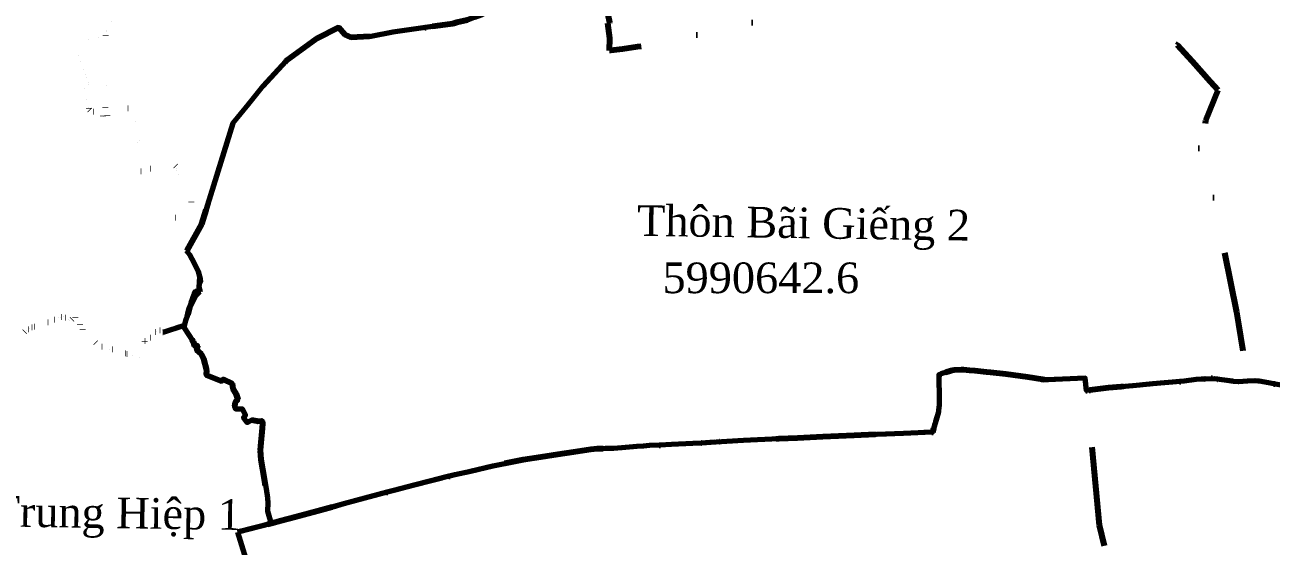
# Model space of a CAD drawing. Header units: metres. Extents: x 587838 to 605780, y 1326024 to 1346437.
# Drawn here: x 594671 to 599242, y 1334943 to 1336854 of the extents above; entities that cross this region are included whole.
import ezdxf
from ezdxf.enums import TextEntityAlignment as Align

# ---------------------------------------------------------------- set-up
doc = ezdxf.new("R2010")
doc.units = ezdxf.units.M
doc.header["$MEASUREMENT"] = 0
doc.linetypes.add('DGN Style 6', pattern=[990.708249, 0.520877, -208.350841, 364.613972, -208.350841, 0.520877, -208.350841])
for name, color, linetype, lineweight in [('DIEM', 7, 'Continuous', 0), ('Level 10', 7, 'Continuous', 0), ('Level 4', 7, 'Continuous', 0), ('Level 46', 7, 'Continuous', 0)]:
    doc.layers.add(name, color=color, linetype=linetype, lineweight=lineweight)
doc.styles.add('Style-Vntime', font='Vntime.shx')
doc.styles.add('Style-Vntimei', font='Vntimei.shx')
doc.linetypes.add('Dgxa', pattern='A,20,-10,[61,dgnlstyle-DC_10000.shx,S=0.019841,R=0,X=0,Y=0],-10', length=40)
doc.linetypes.add('{Dg xa}', pattern='A,3,-1,[18,dgnlstyle-DUONGDC.shx,S=0.004992,R=0,X=0,Y=0],-1', length=5)

# ---------------------------------------------------------------- blocks, each defined once
blk = doc.blocks.new('MOCXA')
at = {"layer": 'Level 46', "color": 1, "linetype": 'Dgxa', "lineweight": 70, "extrusion": (0, 0, -1)}
blk.add_solid([(0.6, 0.346), (-0.6, 0.346), (0, -0.693)], dxfattribs=at)

msp = doc.modelspace()

# ---------------------------------------------------------------- linework, layer by layer
at = {"layer": 'DIEM', "color": 6, "linetype": 'DGN Style 6', "lineweight": 80, "flags": 128}
msp.add_lwpolyline([(599025.373755, 1335557.915958), (599032.19649, 1335642.039818), (599035.977584, 1335648.482227), (599137.052945, 1335646.641539), (599141.599137, 1335648.176915), (599140.827023, 1335653.032251), (599124.305947, 1335756.922808), (599116.518787, 1335800.976825), (599094.630296, 1335909.631819), (599068.470717, 1336039.488594), (599056.799589, 1336118.204832), (599046.208956, 1336158.409579), (599026.1919, 1336243.781559), (599016.33213, 1336316.735671), (598996.128764, 1336312.542894), (598994.504, 1336320.372), (598972.711, 1336425.384), (598998.622, 1336384.704), (599002.014, 1336382.091), (599015.453, 1336378.257), (599019.240475, 1336378.621507), (599014.223255, 1336398.576127), (599001.697108, 1336489.096004), (599002.322187, 1336503.607063), (599048.314089, 1336615.074743), (599019.464117, 1336645.319891), (598954.018289, 1336719.595245), (598898.432293, 1336779.772323), (598905.658978, 1336787.919476), (599000.436664, 1336880.373862), (599107.551856, 1336981.396163), (599122.530803, 1336997.260293), (599122.118, 1337000.489), (599072.56, 1337086.964), (599125, 1337108.181), (599098.057, 1337147.188), (599101.807, 1337152.74), (599127.061, 1337190.124), (599128.766291, 1337193.097357), (599107.138538, 1337232.377291), (599082.246978, 1337291.181193), (599074.839786, 1337293.52673), (598967.505815, 1337274.038665), (598972.644224, 1337249.069381), (598970.79705, 1337228.31632), (598966.367915, 1337222.812126), (598898.606582, 1337205.064704), (598885.747803, 1337202.123687), (598842.455145, 1337198.082661), (598830.167867, 1337193.221814), (598768.855308, 1337147.301793), (598764.682135, 1337110.955437), (598735.845354, 1337086.17223), (598683.471981, 1337045.784946), (598649.642899, 1337014.83167), (598635.26607, 1337009.827856), (598632.182929, 1337018.68626), (598627.529203, 1337017.066544), (598615.357287, 1336986.126758), (598586.337969, 1336978.91814), (598562.084883, 1336981.920428), (598545.818304, 1336971.829032), (598530.441347, 1336975.581892), (598519.814995, 1336974.456034), (598472.022126, 1336952.833076), (598470.585, 1336956.203), (598460.267, 1336982.438), (598456.924, 1336989.441), (598451.504, 1337007.656), (598439.935, 1337043.852), (598428.054, 1337081.026), (598417.301, 1337116.382), (598404.43, 1337163.591), (598392.89, 1337362.045), (598388.252, 1337362.532), (598365.061, 1337361.934), (598339.849, 1337362.444), (598327.789, 1337362.145), (598312.268, 1337361.946), (598287.121, 1337360.164), (598259.09, 1337354.7), (598249.186, 1337352.769), (598132.582, 1337330.038), (598122.156736, 1337328.00568), (598123.415737, 1337203.760597), (598126.791167, 1337178.616435), (598078.042776, 1337173.464071), (597859.731624, 1337145.964668), (597756.066089, 1337128.165947), (597706.403519, 1337111.747185), (597671.070898, 1337089.335574), (597541.499723, 1337016.655186), (597500.314237, 1336988.839903), (597428.967148, 1336930.591112), (597373.031459, 1336876.069332), (597360.637024, 1336868.197262), (597350.707189, 1336864.694592), (597337.205471, 1336863.121965), (597255.651089, 1336852.777985), (597136.440607, 1336817.231923), (597041.576973, 1336796.997753), (596973.925507, 1336784.595444), (596960.37499, 1336782.111275), (596959.531, 1336780.953), (596950.29, 1336778.205), (596945.822, 1336777.522), (596918.226941, 1336773.303686), (596863.25, 1336764.908), (596820.852, 1336760.318), (596814.877, 1336759.774), (596816.963, 1336805.139), (596809.865, 1336859.766), (596816.834, 1336860.704), (596816.58, 1336862.307), (596810.779, 1336891.66), (596801.656, 1336937.816), (596799.718, 1336961.95), (596759.999, 1336957.943), (596756.034, 1337000.298), (596752.465, 1337034.227), (596750.792, 1337047.095), (596745.753, 1337099.64), (596690.199, 1337097.151), (596675.22, 1337096.48), (596673.688187, 1337097.394849)], dxfattribs=at)
at = {"layer": 'DIEM', "color": 7, "linetype": 'Continuous', "lineweight": 13, "flags": 128}
msp.add_lwpolyline([(595264.16, 1336025.58), (595276.073, 1336010.948), (595285.003, 1335994.338), (595292.02, 1335977.34), (595303.76, 1335959.17), (595303.76, 1335959.17), (595316.35, 1335929.99), (595320.51, 1335931.2), (595321.999, 1335912.712), (595318.551, 1335906.757), (595314.193, 1335883.332), (595313.49, 1335879.868)], dxfattribs=at)
at = {"layer": 'Level 10', "color": 3, "linetype": 'DGN Style 6', "lineweight": 80}
for p, q in [((594969.862, 1336830.959), (594971.62, 1336832.126)), ((594971.62, 1336832.126), (594975.634, 1336832.816)), ((594903.1, 1336798.97), (594874.85, 1336785.13)), ((594876.3, 1336719.95), (594886.94, 1336690.64)), ((594893.4, 1336670.77), (594898.083, 1336659.799)), ((594903.03, 1336642.72), (594903.517, 1336635.15)), ((594902.75, 1336552.26), (594905.355, 1336548.001)), ((594967.082, 1336550.414), (594968.98, 1336535.35)), ((594908.504, 1336541.92), (594908.8, 1336541.32)), ((594908.8, 1336541.32), (594921.83, 1336536.36)), ((594957.6, 1336519.42), (594959.15, 1336516.71)), ((594974.61, 1336520.73), (594968.98, 1336535.35)), ((595085.408, 1336423.664), (595066.764, 1336416.177)), ((595096.528, 1336317.106), (595130.888, 1336326.795)), ((595223.986, 1336336.642), (595226.201, 1336328.959)), ((595226.201, 1336328.959), (595228.433, 1336321.218)), ((595228.433, 1336321.218), (595232.95, 1336305.554)), ((595282.677, 1336204.354), (595244.355, 1336243.754)), ((595264.827, 1336021.705), (595212.788417, 1336092.461136))]:
    msp.add_line(p, q, dxfattribs=at)
at = {"layer": 'Level 10', "color": 3, "linetype": 'DGN Style 6', "lineweight": 80, "flags": 128}
for points in [[(594967.62, 1336814.04), (594969.16, 1336819.15), (594969.61, 1336827.96), (594969.862, 1336830.959)], [(594988.37, 1336865.41), (594992.24, 1336865.77), (594996.31, 1336859.19), (594997.81, 1336854.38), (595000.07, 1336837.02), (594975.634, 1336832.816)], [(594868.48, 1336740.7), (594870.36, 1336742.25), (594872.11, 1336759.85), (594874.85, 1336785.13)], [(594942.27, 1336807.87), (594920.51, 1336803.31), (594903.1, 1336798.97)], [(594942.27, 1336807.87), (594942.74, 1336798.44), (594961, 1336795.77), (594968, 1336796.19), (594967.62, 1336814.04)], [(594868.48, 1336740.7), (594871, 1336739.12), (594876.3, 1336719.95)], [(594886.94, 1336690.64), (594889.24, 1336689.97), (594893.4, 1336670.77)], [(594898.083, 1336659.799), (594899.88, 1336655.59), (594903.03, 1336642.72)], [(594971.275, 1336631.404), (594988.296, 1336640.364), (594988.317, 1336649.364), (595012.327, 1336653.307), (595019.241, 1336617.29), (595031.146, 1336577.262), (595040.106, 1336560.24), (595049.08, 1336549.219)], [(594903.517, 1336635.15), (594891.226, 1336635.738), (594889.53, 1336619.24)], [(594889.53, 1336619.24), (594892.74, 1336617.68), (594896.13, 1336601.73), (594898.81, 1336587.3), (594897.95, 1336581.39), (594897.11, 1336580.83)], [(594967.082, 1336550.414), (594952.182, 1336592.449), (594957.189, 1336595.437), (594952.225, 1336610.449), (594953.229, 1336612.447), (594959.251, 1336621.432), (594960.265, 1336627.43), (594971.275, 1336631.404)], [(594897.11, 1336580.83), (594897.28, 1336573.59), (594902.75, 1336552.26)], [(594905.355, 1336548.001), (594906.12, 1336546.75), (594908.504, 1336541.92)], [(594921.83, 1336536.36), (594927.58, 1336534.94), (594930.15, 1336536.39), (594935.06, 1336533.12), (594940, 1336528.52)], [(594957.6, 1336519.42), (594957.69, 1336523.62), (594940, 1336528.52)], [(594959.15, 1336516.71), (594965.37, 1336518.89), (594974.61, 1336520.73)], [(595049.08, 1336549.219), (595069.053, 1336538.171), (595074.042, 1336533.16), (595074.963, 1336500.157)], [(595074.963, 1336500.157), (595080.828, 1336443.143), (595092.794, 1336429.115)], [(595096.528, 1336317.106), (595072.886, 1336373.542), (595066.764, 1336416.177)], [(595092.794, 1336429.115), (595106.745, 1336408.082), (595111.716, 1336396.07), (595107.711, 1336394.079), (595098.733, 1336403.101), (595085.408, 1336423.664)], [(595130.888, 1336326.795), (595219.611, 1336351.813), (595223.986, 1336336.642)], [(595232.95, 1336305.554), (595235.481, 1336296.776), (595231.405, 1336264.785), (595244.355, 1336243.754)], [(595282.677, 1336204.354), (595272, 1336183), (595224, 1336148)], [(595224.000222, 1336148.000162), (595242, 1336100), (595212.788417, 1336092.461136)]]:
    msp.add_lwpolyline(points, dxfattribs=at)
at = {"layer": 'Level 4', "color": 6, "linetype": 'DGN Style 6', "lineweight": 80}
msp.add_line((599025.373755, 1335557.915958), (599024.749499, 1335555.521078), dxfattribs=at)
at = {"layer": 'Level 4', "color": 6, "linetype": 'DGN Style 6', "lineweight": 80, "flags": 128}
msp.add_lwpolyline([(598564.86, 1335513.068), (598611.590621, 1335018.829784), (598937.200367, 1333647.303228), (599019.78641, 1332962.5634), (599061.888229, 1332833.371574)], dxfattribs=at)
at = {"layer": 'Level 46', "color": 1, "linetype": '{Dg xa}', "lineweight": 70, "ltscale": 2}
for p, q in [((596230.67, 1336856.938), (596140.852, 1336844.681)), ((595253.12, 1335750.75), (595177.9, 1335725.86)), ((595254.724, 1335750.589), (595253.12, 1335750.75)), ((596000, 1335140.371), (595886.743, 1335109.9)), ((596000, 1335140.371), (595886.743, 1335109.9)), ((595841.344, 1335097.194), (595744.641, 1335070.873)), ((595841.344, 1335097.194), (595744.641, 1335070.873)), ((595886.743, 1335109.9), (595841.344, 1335097.194)), ((595886.743, 1335109.9), (595841.344, 1335097.194)), ((595662.379, 1335048.324), (595610.826, 1335034.629)), ((595744.641, 1335070.873), (595662.379, 1335048.324)), ((595744.641, 1335070.873), (595662.379, 1335048.324)), ((595575.69, 1335025.621), (595452.229, 1334994.058)), ((595575.69, 1335025.621), (595561.507, 1335021.995)), ((595610.826, 1335034.629), (595575.69, 1335025.621)), ((595610.826, 1335034.629), (595575.69, 1335025.621))]:
    msp.add_line(p, q, dxfattribs=at)
at = {"layer": 'Level 46', "color": 1, "linetype": 'DGN Style 6', "lineweight": 80}
for p, q in [((594755.365, 1335764.109), (594779.867, 1335773.521)), ((594779.867, 1335773.521), (594794.02, 1335779.741)), ((594794.02, 1335779.741), (594800.196, 1335781.953)), ((594800.196, 1335781.953), (594805.596, 1335783.345)), ((594805.596, 1335783.345), (594813.348, 1335783.386)), ((594813.348, 1335783.386), (594819.32, 1335781.176)), ((594819.32, 1335781.176), (594830.958, 1335772.828)), ((594830.958, 1335772.828), (594835.54, 1335771.477)), ((594835.54, 1335771.477), (594843.454, 1335774.015)), ((594843.454, 1335774.015), (594855.174, 1335781.71)), ((594855.174, 1335781.71), (594872.641, 1335755.967)), ((594669.894, 1335728.914), (594675.438, 1335732.147)), ((594675.438, 1335732.147), (594683.496, 1335738.286)), ((594683.496, 1335738.286), (594688.997, 1335741.888)), ((594688.997, 1335741.888), (594696.892, 1335745.162)), ((594696.892, 1335745.162), (594706.607, 1335748.19)), ((594706.607, 1335748.19), (594755.365, 1335764.109)), ((594872.641, 1335755.967), (594881.968, 1335737.632)), ((594881.968, 1335737.632), (594930.24, 1335688.848)), ((595150.96, 1335726.96), (595131.44, 1335706.68)), ((595152.8, 1335728.62), (595150.96, 1335726.96)), ((595166.77, 1335732.9), (595152.8, 1335728.62)), ((595177.9, 1335725.86), (595166.77, 1335732.9)), ((594930.24, 1335688.848), (594953.639, 1335674.442)), ((595110.35, 1335693.63), (595090.15, 1335635.65)), ((595111.594, 1335694.4), (595110.35, 1335693.63)), ((595131.44, 1335706.68), (595111.594, 1335694.4)), ((594953.639, 1335674.442), (594982.453, 1335661.792)), ((594982.453, 1335661.792), (594991.4, 1335664.85)), ((595039.9, 1335649.25), (594991.4, 1335664.85)), ((594991.4, 1335664.85), (595030.235, 1335652.359)), ((595045.93, 1335646.38), (595039.9, 1335649.25)), ((595064.89, 1335640.43), (595045.93, 1335646.38)), ((595090.15, 1335635.65), (595064.89, 1335640.43))]:
    msp.add_line(p, q, dxfattribs=at)
at = {"layer": 'Level 46', "color": 1, "linetype": '{Dg xa}', "lineweight": 70, "ltscale": 15}
for p, q in [((595253.12, 1335750.75), (595177.9, 1335725.86)), ((595254.724, 1335750.589), (595253.12, 1335750.75))]:
    msp.add_line(p, q, dxfattribs=at)
at = {"layer": 'Level 46', "color": 1, "linetype": 'DGN Style 6', "lineweight": 80, "flags": 128}
for points in [[(596715.46, 1336954.205), (596630.144, 1336946.906), (596580.329, 1336942.537), (596438.687, 1336931.937), (596437.001, 1336938.593), (596426.99, 1336933.743), (596380.825, 1336909.563), (596346.847, 1336891.638), (596320.102, 1336882.098), (596293.103, 1336871.687), (596255.8, 1336862.849), (596251.776, 1336861.45), (596240.687, 1336857.974), (596230.67, 1336856.938), (596140.852, 1336844.681)], [(596140.852, 1336844.681), (596021.04, 1336827.32), (595939.37, 1336811.27), (595867.91, 1336807.62), (595845.31, 1336817.83), (595821.97, 1336844.83), (595740.31, 1336802.49), (595628.75, 1336720.78), (595544.16, 1336628.85), (595489.48, 1336562.43), (595434.06, 1336493.85), (595319.22, 1336123.23), (595264.929, 1336026.22)], [(595313.656, 1335880.037), (595302.511, 1335877.988), (595297.278, 1335876.196), (595293.216, 1335872.82), (595290.651, 1335864.362), (595279.635, 1335834.044), (595272.534, 1335815.569), (595267.026, 1335794.725), (595265.305, 1335783.528), (595261.922, 1335774.492), (595254.724, 1335750.589), (595255.382, 1335742.736), (595287.393, 1335694.529), (595288.207, 1335692.847), (595292.843, 1335677.139), (595294.17, 1335677.216), (595304.342, 1335677.788), (595300.136, 1335661.943), (595317.608, 1335647.922), (595326.571, 1335628.742), (595337.539, 1335587.517), (595335.992, 1335570.265), (595393.283, 1335547.277), (595398.024, 1335555.172), (595430.816, 1335539.388), (595434.044, 1335519.557), (595445.19, 1335502.412), (595452.676, 1335480.645), (595441.868, 1335470.035), (595439.313, 1335455.867), (595443.92, 1335446.243), (595467.62, 1335446.243), (595479.708, 1335422.649), (595472.818, 1335413.849), (595486.604, 1335395.865), (595502.822, 1335404.45), (595523.346, 1335400.301), (595523.425, 1335399.893), (595539.91, 1335400.956), (595542.408, 1335401.2), (595543.86, 1335392.002), (595542.883, 1335374.611), (595536.428, 1335308.518), (595534.828, 1335293.921), (595537.76, 1335259.138), (595550.018, 1335187.511), (595555.93, 1335152.129), (595560.379, 1335119.135), (595562.277, 1335101.118), (595560.921, 1335070.402), (595567.957, 1335045.236), (595560.921, 1335070.402), (595562.277, 1335101.118), (595560.379, 1335119.135), (595555.93, 1335152.129), (595550.018, 1335187.511), (595537.76, 1335259.138), (595534.828, 1335293.921), (595536.428, 1335308.518), (595542.883, 1335374.611), (595543.86, 1335392.002), (595542.408, 1335401.2), (595539.91, 1335400.956), (595523.425, 1335399.893), (595523.346, 1335400.301), (595502.822, 1335404.45)], [(600000, 1335709.811), (599949.477, 1335692.945), (599911.28, 1335680.041), (599863.962, 1335662.489), (599815.266, 1335643.178), (599798.243, 1335636.546), (599783.027, 1335630.482), (599755.09, 1335618.027), (599747.998, 1335614.237), (599690.765, 1335581.456), (599683.277, 1335577.546), (599675.634, 1335574.445), (599670.815, 1335572.653), (599653.309, 1335568.33), (599624.116, 1335562.749), (599587.056, 1335555.669), (599529.37, 1335544.221), (599493.688, 1335537.176), (599471.242, 1335534.075), (599404.463, 1335524.936), (599355.974, 1335518.34), (599350.69, 1335516.6), (599290.979, 1335530.606), (599205.928, 1335546.541), (599182.733, 1335548.358), (599156.053, 1335547.841), (599122.659, 1335545.223), (599104.826, 1335546.738), (599071.828, 1335550.82), (599043.065, 1335554.352), (599042.149, 1335554.411)], [(598576.881, 1335514.5), (598564.86, 1335513.068), (598560.712, 1335558.116), (598476.885, 1335554.326), (598415.734, 1335551.802), (598403.478, 1335553.456), (598350.101, 1335562.224), (598268.563, 1335572.853), (598213.533, 1335579.313), (598198.041, 1335580.209), (598155.68, 1335585.428), (598135.781, 1335586.6), (598113.353, 1335588.89), (598104.746, 1335589.373), (598078.978, 1335588.185), (598067.136, 1335585.429), (598031.798, 1335574.732), (598023.668, 1335570.12), (598023.943, 1335562.265), (598024.796, 1335485.703), (598024.451, 1335460.553), (598022.532, 1335439.666), (598021.775, 1335434.429), (597999.682, 1335360.416), (597968.62, 1335358.88)], [(598031.798, 1335574.732), (598023.668, 1335570.12), (598023.943, 1335562.265), (598024.796, 1335485.703), (598024.451, 1335460.553), (598022.532, 1335439.666), (598021.775, 1335434.429), (597999.682, 1335360.416)], [(598909.078, 1335545.91), (598808.7, 1335537.047), (598771.296, 1335534.101), (598760.349, 1335533.206), (598734.649, 1335530.811), (598692.15, 1335526.763), (598645.692, 1335522.716), (598606.361, 1335518.013), (598576.881, 1335514.5)], [(598909.078, 1335545.91), (598808.7, 1335537.047), (598796.549, 1335536.09)], [(599000, 1335555.25), (598985.625, 1335555.092), (598967.775, 1335553.972), (598922.832, 1335547.788), (598909.078, 1335545.91)], [(599043.534, 1335554.294), (599043.065, 1335554.352), (599024.75, 1335555.523), (599000, 1335555.25)], [(597152.487, 1335320.564), (597121.16, 1335318.703), (597042.582, 1335314.861), (597000, 1335312.933)], [(597999.682, 1335360.416), (597893.41, 1335355.162), (597794.65, 1335351.501), (597713.056, 1335347.875), (597597.574, 1335342.918), (597505.192, 1335338.662), (597436.529, 1335335.578), (597307.457, 1335329.712), (597245.507, 1335326.663), (597187.138, 1335322.787), (597152.487, 1335320.564)], [(597000, 1335312.933), (596961.526, 1335311.191), (596939.786, 1335309.521), (596915.412, 1335307.867), (596860.727, 1335303.44), (596829.692, 1335300.943), (596792.047, 1335299.685), (596770.221, 1335298.789), (596746.931, 1335296.774), (596683.053, 1335287.007), (596625.889, 1335278.343), (596563.044, 1335269.059), (596499.028, 1335259.12), (596430.262, 1335244.668), (596387.522, 1335235.28), (596305.568, 1335216.707), (596248.609, 1335203.838), (596212.049, 1335195.019), (596160.737, 1335182.221), (596099.132, 1335166.458), (596024.168, 1335146.873), (596000, 1335140.371)], [(596000, 1335140.371), (595886.743, 1335109.9), (595841.344, 1335097.194), (595744.641, 1335070.873), (595662.379, 1335048.324), (595610.826, 1335034.629), (595575.69, 1335025.621), (595561.507, 1335021.995)], [(595591.207, 1335029.599), (595575.69, 1335025.621), (595452.229, 1334994.058)], [(595450.632, 1334993.65), (595470.117, 1334930.709), (595488.761, 1334871.13), (595508.472, 1334808.21), (595509.609, 1334805.286), (595510.305, 1334801.991), (595511.716, 1334796.885)]]:
    msp.add_lwpolyline(points, dxfattribs=at)
at = {"layer": 'Level 46', "color": 1, "linetype": '{Dg xa}', "lineweight": 70, "ltscale": 2, "flags": 128}
for points in [[(596140.852, 1336844.681), (596021.04, 1336827.32), (595939.37, 1336811.27), (595867.91, 1336807.62), (595845.31, 1336817.83), (595821.97, 1336844.83), (595740.31, 1336802.49), (595628.75, 1336720.78), (595544.16, 1336628.85), (595489.48, 1336562.43), (595434.06, 1336493.85), (595319.22, 1336123.23), (595264.929, 1336026.22)], [(596140.852, 1336844.681), (596021.04, 1336827.32), (595939.37, 1336811.27), (595867.91, 1336807.62), (595845.31, 1336817.83), (595821.97, 1336844.83), (595740.31, 1336802.49), (595628.75, 1336720.78), (595544.16, 1336628.85), (595489.48, 1336562.43), (595434.06, 1336493.85), (595319.22, 1336123.23), (595264.929, 1336026.22)], [(596140.852, 1336844.681), (596021.04, 1336827.32), (595939.37, 1336811.27), (595867.91, 1336807.62), (595845.31, 1336817.83), (595821.97, 1336844.83), (595740.31, 1336802.49), (595628.75, 1336720.78), (595544.16, 1336628.85), (595489.48, 1336562.43), (595434.06, 1336493.85), (595319.22, 1336123.23), (595264.929, 1336026.22)], [(596140.852, 1336844.681), (596021.04, 1336827.32), (595939.37, 1336811.27), (595867.91, 1336807.62), (595845.31, 1336817.83), (595821.97, 1336844.83), (595800, 1336833.439)], [(596140.852, 1336844.681), (596021.04, 1336827.32), (595939.37, 1336811.27), (595867.91, 1336807.62), (595845.31, 1336817.83), (595821.97, 1336844.83), (595800, 1336833.439)], [(596200, 1336852.753), (596140.852, 1336844.681)], [(596200, 1336852.753), (596140.852, 1336844.681)], [(595343.008, 1336200), (595319.22, 1336123.23), (595264.929, 1336026.22)], [(595314.49, 1335875.72), (595310.39, 1335891.88), (595312.57, 1335931.28), (595307.45, 1335950.06), (595285.18, 1335994.43), (595276.24, 1336011.06), (595264.16, 1336025.58)], [(595313.458, 1335879.986), (595310.39, 1335891.88), (595312.57, 1335931.28), (595307.45, 1335950.06), (595285.18, 1335994.43), (595276.24, 1336011.06), (595264.16, 1336025.58)], [(595313.458, 1335879.986), (595310.39, 1335891.88), (595312.57, 1335931.28), (595307.45, 1335950.06), (595285.18, 1335994.43), (595276.24, 1336011.06), (595264.16, 1336025.58)], [(595313.458, 1335879.986), (595310.39, 1335891.88), (595312.57, 1335931.28)], [(595313.652, 1335880.036), (595302.511, 1335877.988), (595297.278, 1335876.196), (595293.216, 1335872.82), (595290.651, 1335864.362), (595279.635, 1335834.044), (595272.534, 1335815.569), (595267.026, 1335794.725), (595265.305, 1335783.528), (595261.922, 1335774.492), (595254.724, 1335750.589)], [(595313.652, 1335880.036), (595302.511, 1335877.988), (595297.278, 1335876.196), (595293.216, 1335872.82), (595290.651, 1335864.362), (595279.635, 1335834.044), (595272.534, 1335815.569), (595267.026, 1335794.725), (595265.305, 1335783.528), (595261.922, 1335774.492), (595254.724, 1335750.589)], [(595313.652, 1335880.036), (595302.511, 1335877.988), (595297.278, 1335876.196), (595293.216, 1335872.82), (595290.651, 1335864.362), (595279.635, 1335834.044), (595272.534, 1335815.569), (595268.42, 1335800)], [(595254.724, 1335750.589), (595253.12, 1335750.75), (595225.476, 1335741.603)], [(595255.864, 1335750.474), (595254.724, 1335750.589), (595253.12, 1335750.75), (595225.476, 1335741.603)], [(595255.864, 1335750.474), (595254.724, 1335750.589), (595253.12, 1335750.75), (595225.476, 1335741.603)], [(595254.724, 1335750.589), (595255.382, 1335742.736), (595287.393, 1335694.529), (595288.207, 1335692.847), (595292.843, 1335677.139), (595294.17, 1335677.216), (595304.342, 1335677.788), (595300.136, 1335661.943), (595317.608, 1335647.922), (595326.571, 1335628.742), (595337.539, 1335587.517), (595335.992, 1335570.265), (595393.283, 1335547.277), (595398.024, 1335555.172), (595430.816, 1335539.388), (595434.044, 1335519.557), (595445.19, 1335502.412), (595452.676, 1335480.645), (595441.868, 1335470.035), (595439.313, 1335455.867), (595443.92, 1335446.243), (595467.62, 1335446.243), (595479.708, 1335422.649), (595472.818, 1335413.849), (595486.604, 1335395.865), (595502.822, 1335404.45), (595523.346, 1335400.301), (595523.425, 1335399.893), (595539.91, 1335400.956), (595542.408, 1335401.2), (595543.86, 1335392.002), (595542.883, 1335374.611), (595536.428, 1335308.518), (595534.828, 1335293.921), (595537.76, 1335259.138), (595550.018, 1335187.511), (595555.93, 1335152.129), (595560.379, 1335119.135), (595562.277, 1335101.118), (595560.921, 1335070.402), (595567.957, 1335045.236)], [(595254.724, 1335750.589), (595255.382, 1335742.736), (595287.393, 1335694.529), (595288.207, 1335692.847), (595292.843, 1335677.139), (595294.17, 1335677.216), (595304.342, 1335677.788), (595300.136, 1335661.943), (595317.608, 1335647.922), (595326.571, 1335628.742), (595337.539, 1335587.517), (595335.992, 1335570.265), (595393.283, 1335547.277), (595398.024, 1335555.172), (595430.816, 1335539.388), (595434.044, 1335519.557), (595445.19, 1335502.412), (595452.676, 1335480.645), (595441.868, 1335470.035), (595439.313, 1335455.867), (595443.92, 1335446.243), (595467.62, 1335446.243), (595479.708, 1335422.649), (595472.818, 1335413.849), (595486.604, 1335395.865), (595502.822, 1335404.45), (595523.346, 1335400.301), (595523.425, 1335399.893), (595539.91, 1335400.956), (595542.408, 1335401.2), (595543.86, 1335392.002), (595542.883, 1335374.611), (595536.428, 1335308.518), (595534.828, 1335293.921), (595537.76, 1335259.138), (595550.018, 1335187.511), (595555.93, 1335152.129), (595560.379, 1335119.135), (595562.277, 1335101.118), (595560.921, 1335070.402), (595567.957, 1335045.236)], [(595254.724, 1335750.589), (595255.382, 1335742.736), (595287.393, 1335694.529), (595288.207, 1335692.847), (595292.843, 1335677.139), (595294.17, 1335677.216), (595304.342, 1335677.788), (595300.136, 1335661.943), (595317.608, 1335647.922), (595326.571, 1335628.742), (595337.539, 1335587.517), (595335.992, 1335570.265), (595393.283, 1335547.277), (595398.024, 1335555.172), (595430.816, 1335539.388), (595434.044, 1335519.557), (595445.19, 1335502.412), (595452.676, 1335480.645), (595441.868, 1335470.035), (595439.313, 1335455.867), (595443.92, 1335446.243), (595467.62, 1335446.243), (595479.708, 1335422.649), (595472.818, 1335413.849), (595486.604, 1335395.865), (595502.822, 1335404.45), (595523.346, 1335400.301), (595523.425, 1335399.893), (595539.91, 1335400.956), (595542.408, 1335401.2), (595543.86, 1335392.002), (595542.883, 1335374.611), (595536.428, 1335308.518), (595534.828, 1335293.921), (595537.76, 1335259.138), (595550.018, 1335187.511), (595555.93, 1335152.129), (595560.379, 1335119.135), (595562.277, 1335101.118), (595560.921, 1335070.402), (595567.957, 1335045.236)], [(595254.724, 1335750.589), (595255.382, 1335742.736), (595287.393, 1335694.529), (595288.207, 1335692.847), (595292.843, 1335677.139), (595294.17, 1335677.216), (595304.342, 1335677.788), (595300.136, 1335661.943), (595317.608, 1335647.922), (595326.571, 1335628.742), (595337.539, 1335587.517), (595335.992, 1335570.265), (595393.283, 1335547.277), (595398.024, 1335555.172), (595430.816, 1335539.388), (595434.044, 1335519.557), (595445.19, 1335502.412), (595452.676, 1335480.645), (595441.868, 1335470.035), (595439.313, 1335455.867), (595443.92, 1335446.243), (595467.62, 1335446.243), (595479.708, 1335422.649), (595472.818, 1335413.849), (595486.604, 1335395.865), (595502.822, 1335404.45), (595523.346, 1335400.301), (595523.425, 1335399.893), (595539.91, 1335400.956), (595542.408, 1335401.2), (595543.86, 1335392.002), (595542.883, 1335374.611), (595536.428, 1335308.518), (595534.828, 1335293.921), (595537.76, 1335259.138), (595550.018, 1335187.511), (595555.93, 1335152.129), (595560.379, 1335119.135), (595562.277, 1335101.118), (595560.921, 1335070.402), (595567.957, 1335045.236)], [(600000, 1335709.811), (599949.477, 1335692.945), (599911.28, 1335680.041), (599863.962, 1335662.489), (599815.266, 1335643.178), (599798.243, 1335636.546), (599783.027, 1335630.482), (599755.09, 1335618.027), (599747.998, 1335614.237), (599690.765, 1335581.456), (599670.815, 1335572.653), (599624.116, 1335562.749), (599587.056, 1335555.669), (599529.37, 1335544.221), (599493.688, 1335537.176), (599471.242, 1335534.075), (599290.979, 1335530.606), (599205.928, 1335546.541), (599182.733, 1335548.358), (599156.053, 1335547.841), (599122.659, 1335545.223), (599104.826, 1335546.738), (599071.828, 1335550.82), (599032.815, 1335555.611)], [(600000, 1335709.811), (599949.477, 1335692.945), (599911.28, 1335680.041), (599863.962, 1335662.489), (599815.266, 1335643.178), (599798.243, 1335636.546), (599783.027, 1335630.482), (599755.09, 1335618.027), (599747.998, 1335614.237), (599690.765, 1335581.456), (599670.815, 1335572.653), (599624.116, 1335562.749), (599587.056, 1335555.669), (599529.37, 1335544.221), (599493.688, 1335537.176), (599471.242, 1335534.075), (599290.979, 1335530.606), (599205.928, 1335546.541), (599182.733, 1335548.358), (599156.053, 1335547.841), (599122.659, 1335545.223), (599104.826, 1335546.738), (599071.828, 1335550.82), (599043.065, 1335554.352), (599042.149, 1335554.411)], [(598200, 1335579.968), (598155.68, 1335585.428), (598135.781, 1335586.6), (598113.353, 1335588.89), (598104.746, 1335589.373), (598078.978, 1335588.185), (598067.136, 1335585.429), (598031.798, 1335574.732), (598023.668, 1335570.12), (598023.943, 1335562.265), (598024.796, 1335485.703), (598024.451, 1335460.553), (598022.532, 1335439.666), (598021.775, 1335434.429), (597999.682, 1335360.416), (597968.62, 1335358.88)], [(598576.881, 1335514.5), (598564.86, 1335513.068), (598560.712, 1335558.116), (598476.885, 1335554.326), (598415.734, 1335551.802), (598403.478, 1335553.456), (598350.101, 1335562.224), (598268.563, 1335572.853), (598213.533, 1335579.313), (598198.041, 1335580.209), (598155.68, 1335585.428), (598135.781, 1335586.6), (598113.353, 1335588.89), (598104.746, 1335589.373), (598078.978, 1335588.185), (598067.136, 1335585.429), (598031.798, 1335574.732), (598023.668, 1335570.12), (598023.943, 1335562.265), (598024.796, 1335485.703), (598024.451, 1335460.553), (598022.532, 1335439.666), (598021.775, 1335434.429), (597999.682, 1335360.416), (597968.62, 1335358.88)], [(598909.078, 1335545.91), (598808.7, 1335537.047), (598771.296, 1335534.101), (598760.349, 1335533.206), (598734.649, 1335530.811), (598692.15, 1335526.763), (598645.692, 1335522.716), (598606.361, 1335518.013), (598576.881, 1335514.5)], [(598909.078, 1335545.91), (598808.7, 1335537.047), (598800, 1335536.362)], [(599032.815, 1335555.611), (598985.625, 1335555.092), (598967.775, 1335553.972), (598922.832, 1335547.788), (598909.078, 1335545.91)], [(599000, 1335555.25), (598985.625, 1335555.092), (598967.775, 1335553.972), (598922.832, 1335547.788), (598909.078, 1335545.91)], [(599000, 1335555.25), (598985.625, 1335555.092), (598967.775, 1335553.972), (598922.832, 1335547.788), (598909.078, 1335545.91)], [(599043.534, 1335554.294), (599043.065, 1335554.352), (599024.75, 1335555.523), (599000, 1335555.25)], [(599200, 1335547.005), (599182.733, 1335548.358), (599156.053, 1335547.841), (599122.659, 1335545.223), (599104.826, 1335546.738), (599071.828, 1335550.82), (599043.065, 1335554.352), (599042.149, 1335554.411)], [(597152.487, 1335320.564), (597121.16, 1335318.703), (597042.582, 1335314.861), (597000, 1335312.933)], [(597152.487, 1335320.564), (597121.16, 1335318.703), (597042.582, 1335314.861), (597000, 1335312.933)], [(597999.682, 1335360.416), (597893.41, 1335355.162), (597794.65, 1335351.501), (597713.056, 1335347.875), (597597.574, 1335342.918), (597505.192, 1335338.662), (597436.529, 1335335.578), (597307.457, 1335329.712), (597245.507, 1335326.663), (597187.138, 1335322.787), (597152.487, 1335320.564)], [(597999.682, 1335360.416), (597893.41, 1335355.162), (597794.65, 1335351.501), (597713.056, 1335347.875), (597597.574, 1335342.918), (597505.192, 1335338.662), (597436.529, 1335335.578), (597307.457, 1335329.712), (597245.507, 1335326.663), (597187.138, 1335322.787), (597152.487, 1335320.564)], [(597200, 1335323.612), (597152.487, 1335320.564)], [(597999.682, 1335360.416), (597893.41, 1335355.162), (597800, 1335351.699)], [(597000, 1335312.933), (596961.526, 1335311.191), (596939.786, 1335309.521), (596915.412, 1335307.867), (596860.727, 1335303.44), (596829.692, 1335300.943), (596792.047, 1335299.685), (596770.221, 1335298.789), (596746.931, 1335296.774), (596683.053, 1335287.007), (596625.889, 1335278.343), (596563.044, 1335269.059), (596499.028, 1335259.12), (596430.262, 1335244.668), (596387.522, 1335235.28), (596305.568, 1335216.707), (596248.609, 1335203.838), (596212.049, 1335195.019), (596160.737, 1335182.221), (596099.132, 1335166.458), (596024.168, 1335146.873), (596000, 1335140.371)], [(597000, 1335312.933), (596961.526, 1335311.191), (596939.786, 1335309.521), (596915.412, 1335307.867), (596860.727, 1335303.44), (596829.692, 1335300.943), (596792.047, 1335299.685), (596770.221, 1335298.789), (596746.931, 1335296.774), (596683.053, 1335287.007), (596625.889, 1335278.343), (596563.044, 1335269.059), (596499.028, 1335259.12), (596430.262, 1335244.668), (596387.522, 1335235.28), (596305.568, 1335216.707), (596248.609, 1335203.838), (596212.049, 1335195.019), (596160.737, 1335182.221), (596099.132, 1335166.458), (596024.168, 1335146.873), (596000, 1335140.371)], [(597000, 1335312.933), (596961.526, 1335311.191), (596939.786, 1335309.521), (596915.412, 1335307.867), (596860.727, 1335303.44), (596829.692, 1335300.943), (596800, 1335299.951)], [(596200, 1335192.014), (596160.737, 1335182.221), (596099.132, 1335166.458), (596024.168, 1335146.873), (596000, 1335140.371)], [(596000, 1335140.371), (595886.743, 1335109.9), (595841.344, 1335097.194), (595800, 1335085.941)], [(595567.957, 1335045.236), (595571.909, 1335033.198), (595575.213, 1335025.706)], [(595567.957, 1335045.236), (595571.909, 1335033.198), (595575.213, 1335025.706)]]:
    msp.add_lwpolyline(points, dxfattribs=at)
at = {"layer": 'Level 46', "color": 1, "linetype": '{Dg xa}', "lineweight": 70, "ltscale": 15, "flags": 128}
for points in [[(595319.22, 1336123.23), (595263.450013, 1336023.577269)], [(595314.49, 1335875.72), (595310.39, 1335891.88), (595312.57, 1335931.28), (595307.45, 1335950.06), (595285.18, 1335994.43), (595276.24, 1336011.06), (595264.16, 1336025.58)], [(595313.458, 1335879.986), (595310.39, 1335891.88), (595312.57, 1335931.28)], [(595313.652, 1335880.036), (595302.511, 1335877.988), (595297.278, 1335876.196), (595293.216, 1335872.82), (595290.651, 1335864.362), (595279.635, 1335834.044), (595272.534, 1335815.569), (595267.026, 1335794.725), (595265.305, 1335783.528), (595261.922, 1335774.492), (595254.724, 1335750.589)], [(595254.724, 1335750.589), (595253.12, 1335750.75), (595225.476, 1335741.603)], [(596000, 1335140.371), (595886.743, 1335109.9), (595841.344, 1335097.194), (595744.641, 1335070.873), (595662.379, 1335048.324), (595610.826, 1335034.629), (595575.69, 1335025.621), (595452.229, 1334994.058)], [(596000, 1335140.371), (595886.743, 1335109.9), (595841.344, 1335097.194), (595744.641, 1335070.873), (595662.379, 1335048.324), (595610.826, 1335034.629), (595575.69, 1335025.621), (595561.507, 1335021.995)], [(596057.16, 1335155.492), (596024.168, 1335146.873), (596000, 1335140.371)], [(595567.957, 1335045.236), (595571.909, 1335033.198), (595575.213, 1335025.706)], [(595567.957, 1335045.236), (595571.909, 1335033.198), (595575.213, 1335025.706)], [(595567.957, 1335045.236), (595571.909, 1335033.198), (595575.213, 1335025.706)], [(595605.153, 1335033.175), (595575.69, 1335025.621), (595450.632, 1334993.65)], [(595463.113, 1334996.841), (595450.632, 1334993.65)], [(595591.207, 1335029.599), (595575.69, 1335025.621), (595452.229, 1334994.058)], [(595450.632, 1334993.65), (595470.117, 1334930.709), (595488.761, 1334871.13), (595508.472, 1334808.21), (595509.609, 1334805.286), (595510.305, 1334801.991), (595521.204, 1334762.55), (595528.301, 1334740.463), (595530.76, 1334719.306), (595531.642, 1334711.326), (595532.617, 1334693.416), (595533.869, 1334682.743), (595540.548, 1334646.921), (595544.769, 1334632.259), (595549.361, 1334620.287), (595552.745, 1334607.665), (595559.748, 1334574.442), (595560.142, 1334569.847), (595449.946, 1334547.971), (595464.722, 1334502.496), (595408.716, 1334477.512), (595304.332, 1334425.152), (595302.819, 1334424.121), (595330.951, 1334392.381), (595337.26, 1334384.679), (595344.496, 1334375.583), (595357.762, 1334357.484), (595363.931, 1334348.112), (595367.828, 1334340.501), (595390.51, 1334289.638), (595405.213, 1334246.108), (595406.975, 1334238.312), (595409.666, 1334229.031), (595412.217, 1334210.191), (595413.307, 1334206.617), (595417.853, 1334197.615), (595422.817, 1334182.672), (595427.294, 1334166.151), (595429.588, 1334151.855), (595431.861, 1334141.366), (595436.221, 1334126.144), (595446.844, 1334088.368), (595450.787, 1334074.816), (595454.591, 1334060.894), (595460.783, 1334034.441), (595459.167, 1334034.226), (595356.926, 1334010.388)], [(595450.632, 1334993.65), (595454.557, 1334980.972)], [(595450.632, 1334993.65), (595470.117, 1334930.709), (595488.761, 1334871.13), (595508.472, 1334808.21), (595509.609, 1334805.286), (595510.305, 1334801.991), (595511.716, 1334796.885)]]:
    msp.add_lwpolyline(points, dxfattribs=at)
at = {"layer": 'Level 46', "color": 1, "linetype": 'Dgxa', "lineweight": 70, "flags": 128}
for points in [[(595314.49, 1335875.72), (595310.39, 1335891.88), (595312.57, 1335931.28), (595307.45, 1335950.06), (595285.18, 1335994.43), (595276.24, 1336011.06), (595264.16, 1336025.58)], [(595314.62, 1335875.78), (595314.49, 1335875.72), (595313.94, 1335875.47), (595306.27, 1335870.35), (595297.96, 1335861.4), (595288.37, 1335843.49), (595276.33, 1335817.05)], [(595276.33, 1335817.05), (595269.33, 1335792.55), (595258.84, 1335763.28)]]:
    msp.add_lwpolyline(points, dxfattribs=at)
at = {"layer": 'Level 46', "color": 1, "linetype": '{Dg xa}', "lineweight": 70, "ltscale": 10, "flags": 128}
for points in [[(600000, 1335709.811), (599949.477, 1335692.945), (599911.28, 1335680.041), (599863.962, 1335662.489), (599815.266, 1335643.178), (599798.243, 1335636.546), (599783.027, 1335630.482), (599755.09, 1335618.027), (599747.998, 1335614.237), (599690.765, 1335581.456), (599683.277, 1335577.546), (599675.634, 1335574.445), (599670.815, 1335572.653), (599653.309, 1335568.33), (599624.116, 1335562.749), (599587.056, 1335555.669), (599529.37, 1335544.221), (599493.688, 1335537.176), (599471.242, 1335534.075), (599404.463, 1335524.936), (599355.974, 1335518.34), (599350.69, 1335516.6), (599290.979, 1335530.606), (599205.928, 1335546.541), (599182.733, 1335548.358), (599156.053, 1335547.841), (599122.659, 1335545.223), (599104.826, 1335546.738), (599071.828, 1335550.82), (599043.065, 1335554.352), (599042.149, 1335554.411)], [(598128.764, 1335587.316), (598113.353, 1335588.89), (598104.746, 1335589.373), (598078.978, 1335588.185), (598067.136, 1335585.429), (598031.798, 1335574.732), (598023.668, 1335570.12), (598023.943, 1335562.265), (598023.945, 1335562.108)], [(599043.534, 1335554.294), (599043.065, 1335554.352), (599024.75, 1335555.523), (598985.625, 1335555.092), (598967.775, 1335553.972), (598922.832, 1335547.788), (598909.078, 1335545.91)], [(597152.487, 1335320.564), (597121.16, 1335318.703), (597042.582, 1335314.861), (597000, 1335312.933)], [(597999.682, 1335360.416), (597893.41, 1335355.162), (597794.65, 1335351.501), (597713.056, 1335347.875), (597597.574, 1335342.918), (597505.192, 1335338.662), (597436.529, 1335335.578), (597307.457, 1335329.712), (597245.507, 1335326.663), (597187.138, 1335322.787), (597152.487, 1335320.564)], [(597000, 1335312.933), (596961.526, 1335311.191), (596939.786, 1335309.521), (596915.412, 1335307.867), (596860.727, 1335303.44), (596829.692, 1335300.943), (596792.047, 1335299.685), (596770.221, 1335298.789), (596746.931, 1335296.774), (596683.053, 1335287.007), (596625.889, 1335278.343), (596563.044, 1335269.059), (596499.028, 1335259.12), (596430.262, 1335244.668), (596387.522, 1335235.28), (596305.568, 1335216.707), (596248.609, 1335203.838), (596212.049, 1335195.019), (596160.737, 1335182.221), (596099.132, 1335166.458), (596024.168, 1335146.873), (596000, 1335140.371)], [(595567.957, 1335045.236), (595571.909, 1335033.198), (595575.213, 1335025.706)], [(595567.957, 1335045.236), (595571.909, 1335033.198), (595575.213, 1335025.706)], [(595567.957, 1335045.236), (595571.909, 1335033.198), (595576.295505, 1335023.251361)], [(595463.113, 1334996.841), (595450.632, 1334993.65)], [(595450.632, 1334993.65), (595454.557, 1334980.972)]]:
    msp.add_lwpolyline(points, dxfattribs=at)
at = {"layer": 'Level 46', "color": 1, "linetype": '{Dg xa}', "lineweight": 70, "flags": 128}
for points in [[(598576.881, 1335514.5), (598564.86, 1335513.068), (598560.712, 1335558.116), (598476.885, 1335554.326), (598415.734, 1335551.802), (598403.478, 1335553.456), (598350.101, 1335562.224), (598268.563, 1335572.853), (598213.533, 1335579.313), (598198.041, 1335580.209), (598155.68, 1335585.428), (598135.781, 1335586.6), (598113.353, 1335588.89), (598104.746, 1335589.373), (598078.978, 1335588.185), (598067.136, 1335585.429), (598031.798, 1335574.732), (598023.668, 1335570.12), (598023.943, 1335562.265), (598024.796, 1335485.703), (598024.451, 1335460.553), (598022.532, 1335439.666), (598021.775, 1335434.429), (598011.498, 1335400)], [(598576.881, 1335514.5), (598564.86, 1335513.068), (598560.712, 1335558.116), (598476.885, 1335554.326), (598415.734, 1335551.802), (598403.478, 1335553.456), (598350.101, 1335562.224), (598268.563, 1335572.853), (598213.533, 1335579.313), (598198.041, 1335580.209), (598155.68, 1335585.428), (598135.781, 1335586.6), (598113.353, 1335588.89), (598104.746, 1335589.373), (598078.978, 1335588.185), (598067.136, 1335585.429), (598031.798, 1335574.732), (598023.668, 1335570.12), (598023.943, 1335562.265), (598024.796, 1335485.703), (598024.451, 1335460.553), (598022.532, 1335439.666), (598021.775, 1335434.429), (598011.498, 1335400)], [(598576.881, 1335514.5), (598564.86, 1335513.068), (598560.712, 1335558.116), (598476.885, 1335554.326), (598415.734, 1335551.802), (598403.478, 1335553.456), (598350.101, 1335562.224), (598268.563, 1335572.853), (598213.533, 1335579.313), (598198.041, 1335580.209), (598155.68, 1335585.428), (598135.781, 1335586.6), (598113.353, 1335588.89), (598104.746, 1335589.373), (598078.978, 1335588.185), (598067.136, 1335585.429), (598031.798, 1335574.732), (598023.668, 1335570.12), (598023.943, 1335562.265), (598024.796, 1335485.703), (598024.451, 1335460.553), (598022.532, 1335439.666), (598021.775, 1335434.429), (598011.498, 1335400)], [(598576.881, 1335514.5), (598564.86, 1335513.068), (598560.712, 1335558.116), (598476.885, 1335554.326), (598400, 1335551.153)], [(598909.078, 1335545.91), (598808.7, 1335537.047), (598771.296, 1335534.101), (598760.349, 1335533.206), (598734.649, 1335530.811), (598692.15, 1335526.763), (598645.692, 1335522.716), (598606.361, 1335518.013), (598576.881, 1335514.5)], [(599043.534, 1335554.294), (599043.065, 1335554.352), (599024.75, 1335555.523), (598985.625, 1335555.092), (598967.775, 1335553.972), (598922.832, 1335547.788), (598909.078, 1335545.91)], [(599100, 1335547.335), (599071.828, 1335550.82), (599043.065, 1335554.352), (599042.149, 1335554.411)], [(598600, 1335517.255), (598576.881, 1335514.5)]]:
    msp.add_lwpolyline(points, dxfattribs=at)
at = {"layer": 'Level 46', "color": 1, "linetype": '{Dg xa}', "lineweight": 70, "ltscale": 2}
msp.add_point((595310.361, 1335891.179), dxfattribs=at)

# ---------------------------------------------------------------- block references
at = {"layer": 'Level 46', "color": 1, "linetype": 'Dgxa', "lineweight": 70, "xscale": 10, "yscale": 10, "zscale": 10}
msp.add_blockref('MOCXA', (595296.29, 1335858.91), dxfattribs=at)

# ---------------------------------------------------------------- texts
at = {"layer": 'DIEM', "color": 7, "linetype": 'Continuous', "lineweight": 13, "style": 'Style-Vntime'}
msp.add_text('5990642.6', height=112.41, dxfattribs=at).set_placement((597009.715532, 1335926.484754), align=Align.MIDDLE_LEFT)
at = {"layer": 'Level 4', "color": 1, "linetype": 'Continuous', "lineweight": 0, "style": 'Style-Vntimei'}
for s, p in [('Th«n B·i GiÕng 2', (596916.698686, 1336136.792308)), ('Th«n Trung HiÖp 1', (594148.192944, 1335077.030219))]:
    msp.add_text(s, height=112.41, rotation=359.169167, dxfattribs=at).set_placement(p, align=Align.MIDDLE_LEFT)

doc.saveas('drawing.dxf')
